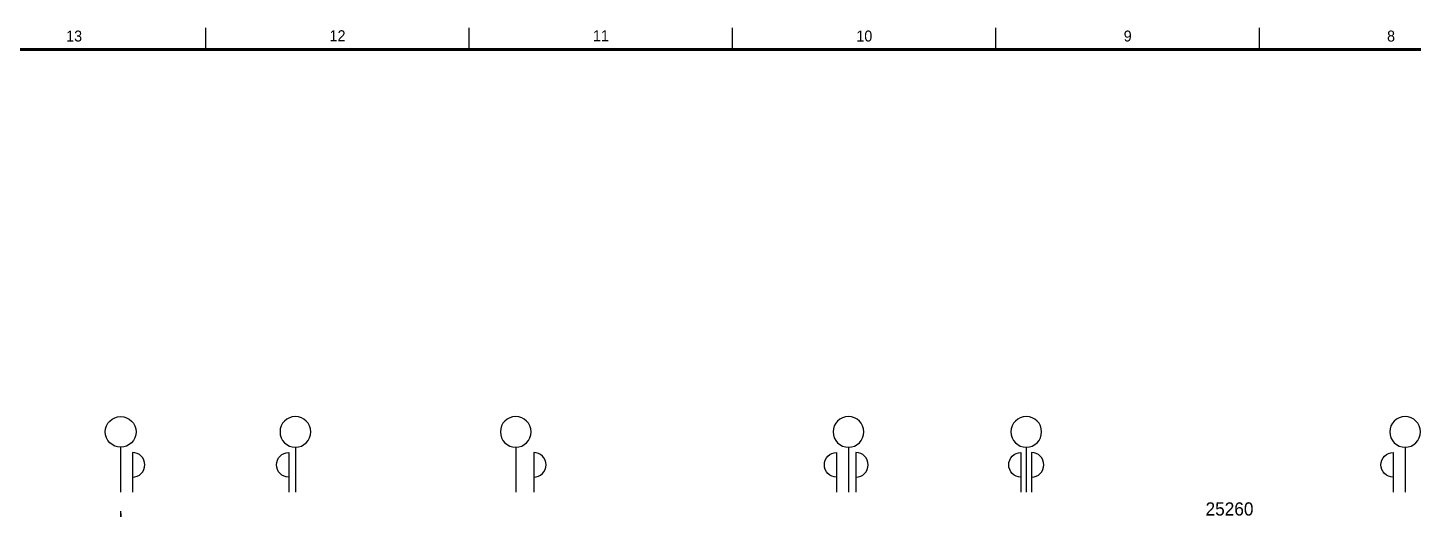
# Model space of a CAD drawing. Header units: millimetres. Extents: x -24416 to 92204, y -190080 to 23760.
# Drawn here: x 54175 to 69957, y -136766 to -131280 of the extents above; entities that cross this region are included whole.
import ezdxf
from ezdxf.enums import TextEntityAlignment as Align

# ---------------------------------------------------------------- set-up
doc = ezdxf.new("R2010")
doc.units = ezdxf.units.MM
doc.header["$LTSCALE"] = 50
doc.linetypes.add('AUDIT_D_220706163347-0', pattern=[0])
doc.layers.get('defpoints').update_dxf_attribs({"color": 139})
for name, color, linetype in [('A-치수', 7, 'AUDIT_D_220706163347-0'), ('AA-BORD-FORM', 7, 'Continuous'), ('AA-BORD-TEXT', 3, 'Continuous'), ('AA-XXXX-DIMS', 7, 'Continuous'), ('DIM', 7, 'AUDIT_D_220706163347-0')]:
    doc.layers.add(name, color=color, linetype=linetype)
doc.styles.add('HAUD01', font='Dotum.ttf')
doc.styles.add('맑은고딕', font='malgun.ttf', dxfattribs={"width": 0.9})
doc.dimstyles.new('DIM-50', dxfattribs={"dimscale": 50, "dimtxt": 3, "dimasz": 1, "dimexe": 2, "dimexo": 2, "dimgap": 1, "dimtad": 1, "dimdec": 0, "dimzin": 0, "dimdsep": 46, "dimtxsty": '맑은고딕', "dimblk1": 'DIMDOT', "dimblk2": 'DIMDOT', "dimsah": 1, "dimcen": 0.09, "dimdle": 2, "dimclrd": 7, "dimclre": 7, "dimclrt": 3, "dimadec": 0, "dimazin": 0, "dimtfac": 1, "dimtdec": 0, "dimtix": 1, "dimtmove": 2, "dimatfit": 3, "dimldrblk": 'DIMDOT', "dimfxl": 1, "dimtolj": 1, "dimtzin": 0, "dimarcsym": 0})

# ---------------------------------------------------------------- blocks, each defined once
blk = doc.blocks.new('중심')
at = {"layer": 'DIM'}
blk.add_line((-350, 0), (0, 0), dxfattribs=at)
blk.add_circle((-470, 0), 120, dxfattribs=at)
blk = doc.blocks.new('DIMDOT')
at = {"layer": 'AA-XXXX-DIMS'}
for p, q in [((-1.5, 0), (1.5, 0)), ((0, -1.5), (0, 1.5))]:
    blk.add_line(p, q, dxfattribs=at)
for radius in [0.5, 0.25]:
    blk.add_circle((0, 0), radius, dxfattribs=at)
blk = doc.blocks.new('*D332')
at = {"layer": 'defpoints', "color": 0, "transparency": 16777216}
for p in [(30340, -160648), (5080, -162648), (30340, -162648)]:
    blk.add_point(p, dxfattribs=at)
at = {"layer": 'DIM', "color": 7, "lineweight": -2, "transparency": 16777216}
for p, q in [((5080, -162548), (5080, -160548)), ((5130, -160648), (30290, -160648)), ((30340, -162548), (30340, -160548))]:
    blk.add_line(p, q, dxfattribs=at)
at = {"layer": 'DIM', "color": 7, "lineweight": -2, "transparency": 16777216, "xscale": 50, "yscale": 50, "zscale": 50, "rotation": 180}
blk.add_blockref('DIMDOT', (5080, -160648), dxfattribs=at)
at = {"layer": 'DIM', "color": 7, "lineweight": -2, "transparency": 16777216, "xscale": 50, "yscale": 50, "zscale": 50}
blk.add_blockref('DIMDOT', (30340, -160648), dxfattribs=at)
at = {"layer": 'DIM', "color": 3, "transparency": 16777216, "insert": (17710, -160523), "char_height": 150, "attachment_point": 5, "style": 'HAUD01'}
blk.add_mtext('\\A1;25260', dxfattribs=at)
blk = doc.blocks.new('XR-FORM 청주월명')
at = {"layer": 'AA-BORD-FORM', "color": 2}
for p, q in [((121, 577), (121, 582)), ((181, 577), (181, 582)), ((241, 577), (241, 582)), ((301, 577), (301, 582)), ((361, 577), (361, 582))]:
    blk.add_line(p, q, dxfattribs=at)
at = {"layer": 'AA-BORD-FORM', "color": 2, "const_width": 0.682}
blk.add_lwpolyline([(21, 17), (21, 577), (821, 577), (821, 17)], close=True, dxfattribs=at)
at = {"layer": 'AA-BORD-TEXT', "color": 7, "style": 'HAUD01'}
for s, p in [('13', (91, 580.1)), ('12', (151, 580.17)), ('11', (211, 580.17)), ('10', (271, 580.1)), ('9', (331, 580.1)), ('8', (391, 580.1))]:
    blk.add_text(s, height=2.5, dxfattribs=at).set_placement(p, align=Align.MIDDLE_CENTER)
blk = doc.blocks.new('DIM-1108')
at = {"layer": 'DIM'}
for points in [[(5214.9, -160159.7, 1), (5214.9, -159879.7), (5214.9, -160329.7)], [(6994.9, -160159.7, -1), (6994.9, -159879.7), (6994.9, -160329.7)], [(9784.9, -160159.7, 1), (9784.9, -159879.7), (9784.9, -160329.7)], [(13234.9, -160159.7, -1), (13234.9, -159879.7), (13234.9, -160329.7)], [(13454.9, -160159.7, 1), (13454.9, -159879.7), (13454.9, -160329.7)], [(15334.9, -160159.7, -1), (15334.9, -159879.7), (15334.9, -160329.7)], [(15454.9, -160159.7, 1), (15454.9, -159879.7), (15454.9, -160329.7)], [(19574.9, -160159.7, -1), (19574.9, -159879.7), (19574.9, -160329.7)]]:
    blk.add_lwpolyline(points, format="xyb", dxfattribs=at)
at = {"layer": 'A-치수', "zscale": 1.458333333333333}
for p, xscale, yscale, rotation in [((5079.9, -160329.7), 1.458333333333333, 1.458333333333333, 270), ((7069.9, -160329.7), -1.458333333333343, 1.458333333333343, 90), ((9579.9, -160329.7), -1.458333333333343, 1.458333333333343, 90), ((13369.9, -160329.7), -1.458333333333343, 1.458333333333343, 90), ((15394.9, -160329.7), -1.458333333333343, 1.458333333333343, 90), ((19709.9, -160329.7), -1.458333333333343, 1.458333333333343, 90)]:
    blk.add_blockref('중심', p, dxfattribs=dict(at, xscale=xscale, yscale=yscale, rotation=rotation))
at = {"layer": 'DIM'}
dim = blk.add_linear_dim(base=(30339.9, -160648.2), p1=(5079.9, -162648.2), p2=(30339.9, -162648.2), dimstyle='DIM-50', override={"dimscale": 50, "dimtxsty": 'HAUD01'}, dxfattribs=at)
dim.commit()
dim.dimension.update_dxf_attribs({"geometry": '*D332', "text_midpoint": (17709.9, -160523.1)})

msp = doc.modelspace()

# ---------------------------------------------------------------- block references
msp.add_blockref('DIM-1108', (50154, 23760))
at = {"xscale": 50, "yscale": 50, "zscale": 50}
msp.add_blockref('XR-FORM 청주월명', (50154, -160380), dxfattribs=at)

doc.saveas('drawing.dxf')
